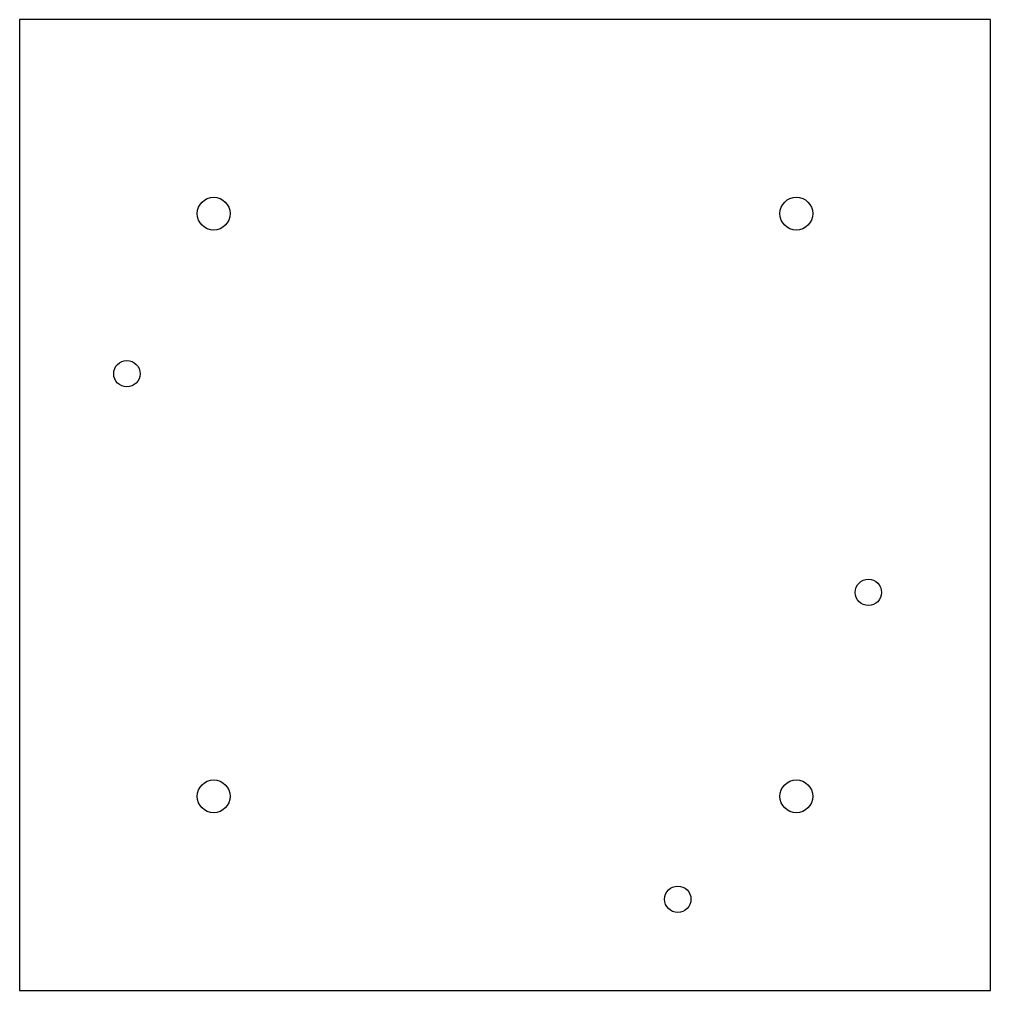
# Model space of a CAD drawing. Header units: inches. Extents: x -4.19 to 0.81, y -1.84 to 3.16.
import ezdxf

# ---------------------------------------------------------------- set-up
doc = ezdxf.new("R2010")
doc.units = ezdxf.units.IN
doc.header["$MEASUREMENT"] = 0

msp = doc.modelspace()

# ---------------------------------------------------------------- linework, layer by layer
at = {"color": 7, "linetype": 'Continuous', "lineweight": 25}
for p, q in [((0.8135, 3.1566), (-4.1865, 3.1566)), ((-4.1865, 3.1566), (-4.1865, -1.8434)), ((0.8135, -1.8434), (0.8135, 3.1566)), ((-4.1865, -1.8434), (0.8135, -1.8434))]:
    msp.add_line(p, q, dxfattribs=at)
for centre, radius in [((-3.1865, 2.1566), 0.0847), ((-0.1865, 2.1566), 0.0848), ((-3.6331, 1.3327), 0.068), ((0.1843, 0.2067), 0.068), ((-3.1865, -0.8434), 0.0847), ((-0.1865, -0.8434), 0.0848), ((-0.797, -1.3734), 0.068)]:
    msp.add_circle(centre, radius, dxfattribs=at)

doc.saveas('drawing.dxf')
